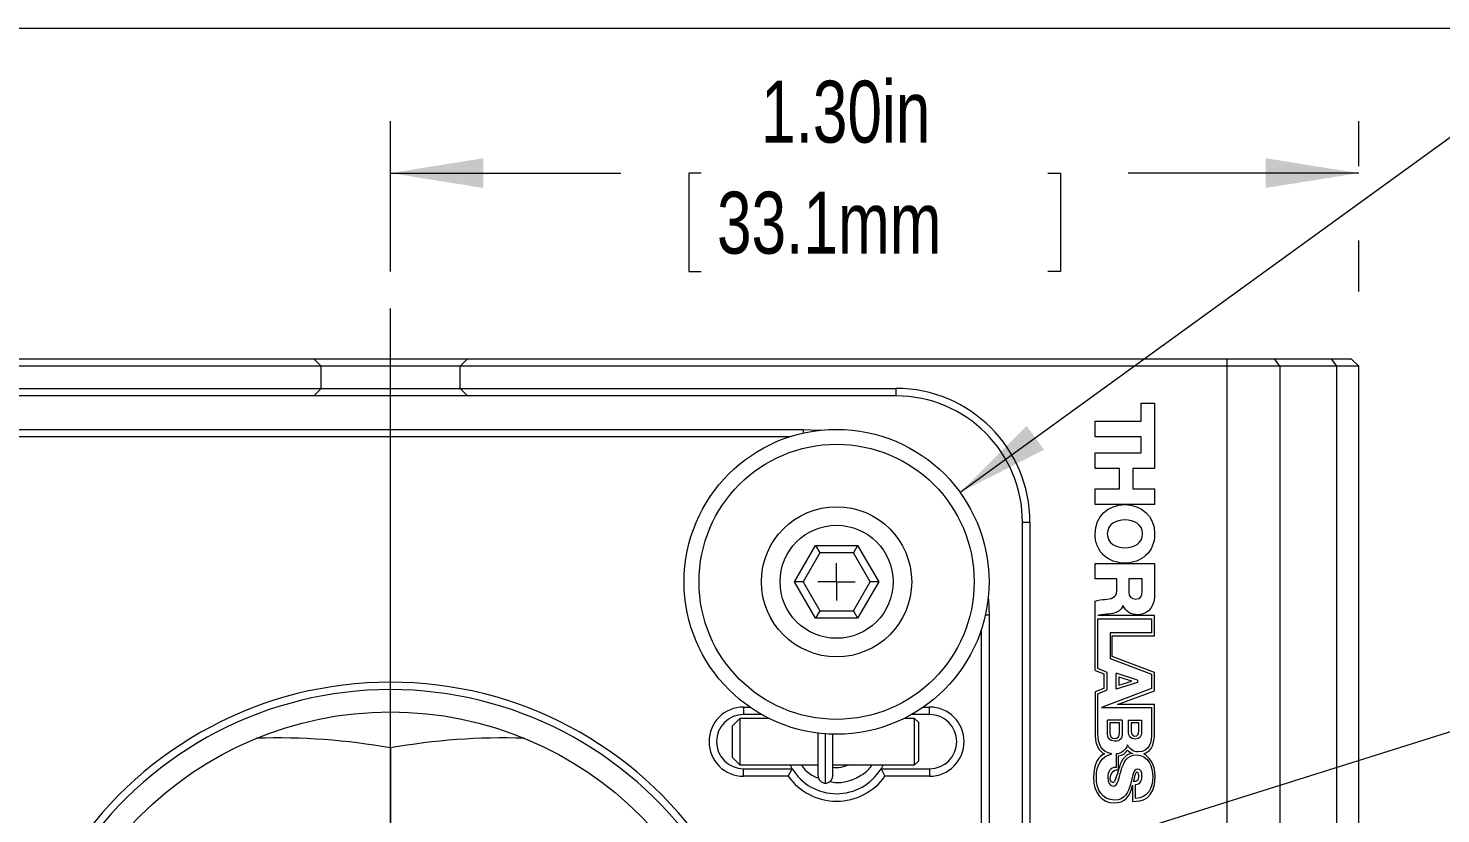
# Model space of a CAD drawing. Header units: inches. Extents: x 0.1 to 10.9, y 0 to 8.5.
# Drawn here: x 2.547 to 4.446, y 7.394 to 8.451 of the extents above; entities that cross this region are included whole.
import ezdxf

# ---------------------------------------------------------------- set-up
doc = ezdxf.new("R2010")
doc.units = ezdxf.units.IN
doc.header["$MEASUREMENT"] = 0
doc.styles.add('SLDTEXTSTYLE0', font='TXT', dxfattribs={"width": 0.75})
doc.dimstyles.new('SLDDIMSTYLE0', dxfattribs={"dimtxt": 0.083333, "dimasz": 0.125, "dimexe": 0, "dimexo": 0.0625, "dimgap": 0.020833, "dimtad": 0, "dimtih": 1, "dimtoh": 1, "dimrnd": 1e-09, "dimzin": 4, "dimdsep": 46, "dimtxsty": 'SLDTEXTSTYLE0', "dimsah": 1, "dimcen": 0.09, "dimadec": 0, "dimazin": 1, "dimtfac": 1, "dimtofl": 0, "dimtmove": 0, "dimatfit": 3, "dimfxl": 1, "dimfrac": 2, "dimtolj": 1, "dimtzin": 12, "dimarcsym": 0})
doc.dimstyles.new('SLDDIMSTYLE1', dxfattribs={"dimtxt": 0.083333, "dimasz": 0.125, "dimexe": 0, "dimexo": 0.0625, "dimgap": 0.020833, "dimtad": 0, "dimtih": 1, "dimtoh": 1, "dimrnd": 1e-09, "dimzin": 12, "dimdsep": 46, "dimtxsty": 'SLDTEXTSTYLE0', "dimsah": 1, "dimcen": 0, "dimadec": 0, "dimazin": 3, "dimtfac": 1, "dimtofl": 0, "dimtmove": 0, "dimatfit": 3, "dimfxl": 1, "dimfrac": 2, "dimtolj": 1, "dimtzin": 12, "dimarcsym": 0})
doc.dimstyles.new('SLDDIMSTYLE3', dxfattribs={"dimtxt": 0.083333, "dimasz": 0.125, "dimexe": 0, "dimexo": 0.0625, "dimgap": 0.020833, "dimtad": 0, "dimtih": 1, "dimtoh": 1, "dimrnd": 1e-09, "dimzin": 12, "dimdsep": 46, "dimtxsty": 'SLDTEXTSTYLE0', "dimsah": 1, "dimcen": 0, "dimadec": 0, "dimazin": 3, "dimtfac": 1, "dimtofl": 0, "dimtmove": 0, "dimatfit": 3, "dimfxl": 1, "dimfrac": 2, "dimtolj": 1, "dimtzin": 12, "dimarcsym": 0})

# ---------------------------------------------------------------- blocks, each defined once
blk = doc.blocks.new('_D_1')
at = {"color": 8, "linetype": 'Continuous', "lineweight": 0}
for p, q in [((3.8, 7.8265), (4.5172, 8.3464)), ((4.5172, 8.3464), (4.6672, 8.3464))]:
    blk.add_line(p, q, dxfattribs=at)
blk.add_solid([(3.8, 7.8265), (3.913, 7.8837), (3.8895, 7.916)], dxfattribs=at)
at = {"color": 8, "linetype": 'Continuous', "lineweight": 0, "attachment_point": 1, "style": 'SLDTEXTSTYLE0'}
for s, insert, char_height in [('3/16-100', (4.6985, 8.3875), 0.08333), ('FINE ADJUSTMENT SCREW', (4.6985, 8.2551), 0.083333), ('WITH REMOVABLE KNOB', (4.6985, 8.1227), 0.083333), ('5/64in [2.0mm] HEX', (4.6985, 7.9903), 0.083333), ('2 PLACES', (4.6985, 7.8579), 0.08333)]:
    blk.add_mtext(s, dxfattribs=dict(at, insert=insert, char_height=char_height))
blk = doc.blocks.new('_D_4')
at = {"color": 8, "linetype": 'Continuous', "lineweight": 0}
for p, q in [((3.5157, 7.2079), (4.6111, 7.5528)), ((4.6111, 7.5528), (4.7611, 7.5528))]:
    blk.add_line(p, q, dxfattribs=at)
blk.add_solid([(3.5157, 7.2079), (3.6409, 7.2263), (3.6289, 7.2645)], dxfattribs=at)
at = {"color": 8, "linetype": 'Continuous', "lineweight": 0, "attachment_point": 1, "style": 'SLDTEXTSTYLE0'}
for s, insert, char_height in [('1.00in [', (5.4397, 7.594), 0.08333), ('25.0mm] OPTICS', (5.9406, 7.594), 0.083333), ('ACCEPTS', (4.7923, 7.594), 0.08333), ('%%c', (5.3139, 7.594), 0.08333), ('%%c', (5.8149, 7.594), 0.08333), ('%%c', (4.7923, 7.4616), 0.08333), ('0.95in [', (4.9181, 7.4616), 0.08333), ('%%c', (5.2933, 7.4616), 0.08333), ('24.1mm] THRU TO CENTER', (5.419, 7.4616), 0.083333)]:
    blk.add_mtext(s, dxfattribs=dict(at, insert=insert, char_height=char_height))
blk = doc.blocks.new('_D_5')
at = {"color": 8, "linetype": 'Continuous', "lineweight": 0}
for p, q in [((3.034, 8.1235), (3.034, 8.3258)), ((4.3361, 8.2651), (4.3361, 8.3258)), ((3.034, 8.2558), (3.3441, 8.2558)), ((3.4521, 8.2558), (3.4352, 8.2558)), ((3.4352, 8.2558), (3.4352, 8.1234)), ((3.9181, 8.2558), (3.935, 8.2558)), ((3.935, 8.2558), (3.935, 8.1234)), ((4.3361, 8.2558), (4.026, 8.2558)), ((4.3361, 8.0964), (4.3361, 8.1651)), ((3.4352, 8.1234), (3.4521, 8.1234)), ((3.935, 8.1234), (3.9181, 8.1234))]:
    blk.add_line(p, q, dxfattribs=at)
for points in [[(3.034, 8.2558), (3.159, 8.2358), (3.159, 8.2758)], [(4.3361, 8.2558), (4.2111, 8.2758), (4.2111, 8.2358)]]:
    blk.add_solid(points, dxfattribs=at)
at = {"color": 8, "linetype": 'Continuous', "lineweight": 0, "char_height": 0.08333, "attachment_point": 1, "style": 'SLDTEXTSTYLE0'}
for s, insert in [('1.30in', (3.5324, 8.3801)), ('33.1mm', (3.4732, 8.2308))]:
    blk.add_mtext(s, dxfattribs=dict(at, insert=insert))
blk = doc.blocks.new('SW_CENTERMARKSYMBOL_0')
at = {"color": 0, "linetype": 'Continuous', "lineweight": 0}
blk.add_line((0, 0.2), (0, 1.0173), dxfattribs=at)
blk = doc.blocks.new('SW_CENTERMARKSYMBOL_1')
at = {"color": 0, "linetype": 'Continuous', "lineweight": 0}
for q in [(0, 0.025), (-0.025, 0), (0, -0.025), (0.025, 0)]:
    blk.add_line((0, 0), q, dxfattribs=at)

msp = doc.modelspace()

# ---------------------------------------------------------------- linework, layer by layer
at = {"color": 7, "linetype": 'Continuous', "lineweight": 0}
for p, q in [((0.0622, 8.4506), (10.9445, 8.4506)), ((1.9087, 8.0062), (2.931, 8.0062)), ((2.931, 8.0062), (2.941, 7.9962)), ((2.931, 8.0062), (3.1378, 8.0062)), ((3.1278, 7.9962), (3.1378, 8.0062)), ((3.1378, 8.0062), (4.1593, 8.0062)), ((4.1593, 7.9962), (4.1593, 8.0062)), ((4.1593, 8.0062), (4.223, 8.0062)), ((4.23, 7.9962), (4.223, 8.0062)), ((4.223, 8.0062), (4.2997, 8.0062)), ((4.3068, 7.9962), (4.2997, 8.0062)), ((4.2997, 8.0062), (4.3261, 8.0062)), ((4.3361, 7.9962), (4.3261, 8.0062)), ((2.941, 7.9962), (1.9087, 7.9962)), ((2.941, 7.9662), (2.941, 7.9962)), ((3.1278, 7.9962), (2.941, 7.9962)), ((3.1278, 7.9662), (3.1278, 7.9962)), ((4.1593, 7.9962), (3.1278, 7.9962)), ((4.1593, 6.1162), (4.1593, 7.9962)), ((4.23, 7.9962), (4.1593, 7.9962)), ((4.23, 7.9962), (4.23, 6.1162)), ((4.3068, 7.9962), (4.23, 7.9962)), ((4.3068, 6.1162), (4.3068, 7.9962)), ((4.3361, 7.9962), (4.3068, 7.9962)), ((4.3361, 6.1162), (4.3361, 7.9962)), ((2.354, 7.9662), (2.941, 7.9662)), ((2.941, 7.9662), (2.931, 7.9562)), ((2.941, 7.9662), (3.1278, 7.9662)), ((3.1278, 7.9662), (3.714, 7.9662)), ((3.1378, 7.9562), (3.1278, 7.9662)), ((3.714, 7.9562), (3.714, 7.9662)), ((2.931, 7.9562), (2.354, 7.9562)), ((3.1378, 7.9562), (2.931, 7.9562)), ((3.714, 7.9562), (3.1378, 7.9562)), ((4.0437, 7.9462), (4.0617, 7.9462)), ((4.0437, 7.9222), (4.0437, 7.9462)), ((4.0617, 7.9462), (4.0617, 7.8587)), ((3.9817, 7.9222), (4.0437, 7.9222)), ((3.9817, 7.9013), (3.9817, 7.9222)), ((2.479, 7.9112), (3.589, 7.9112)), ((3.5708, 7.9012), (2.479, 7.9012)), ((4.0437, 7.9013), (3.9817, 7.9013)), ((4.0437, 7.8796), (4.0437, 7.9013)), ((3.9817, 7.8796), (4.0437, 7.8796)), ((3.9817, 7.8587), (3.9817, 7.8796)), ((4.0146, 7.8587), (3.9817, 7.8587)), ((4.0146, 7.8311), (4.0146, 7.8587)), ((4.0325, 7.8587), (4.0325, 7.8311)), ((4.0617, 7.8587), (4.0325, 7.8587)), ((3.9817, 7.8311), (4.0146, 7.8311)), ((3.9817, 7.8102), (3.9817, 7.8311)), ((4.0325, 7.8311), (4.0617, 7.8311)), ((4.0617, 7.8311), (4.0617, 7.8102)), ((4.0617, 7.8102), (3.9817, 7.8102)), ((3.884, 7.7862), (3.894, 7.7862)), ((3.884, 6.3262), (3.884, 7.7862)), ((3.894, 7.7862), (3.894, 6.3262)), ((3.5774, 7.7062), (3.6057, 7.7552)), ((3.6057, 7.7552), (3.6623, 7.7552)), ((3.6057, 7.7552), (3.6115, 7.7452)), ((3.6623, 7.7552), (3.6566, 7.7452)), ((3.6623, 7.7552), (3.6907, 7.7062)), ((3.6115, 7.7452), (3.5889, 7.7062)), ((3.6566, 7.7452), (3.6115, 7.7452)), ((3.6791, 7.7062), (3.6566, 7.7452)), ((3.9817, 7.731), (4.0617, 7.731)), ((3.9817, 7.7101), (3.9817, 7.731)), ((4.0617, 7.731), (4.0617, 7.6901)), ((3.6057, 7.6571), (3.5774, 7.7062)), ((3.5889, 7.7062), (3.5774, 7.7062)), ((3.5889, 7.7062), (3.6115, 7.6671)), ((3.6566, 7.6671), (3.6791, 7.7062)), ((3.6907, 7.7062), (3.6623, 7.6571)), ((3.6907, 7.7062), (3.6791, 7.7062)), ((4.0108, 7.7101), (3.9817, 7.7101)), ((4.0108, 7.6942), (4.0108, 7.7101)), ((4.027, 7.7101), (4.027, 7.6925)), ((4.0451, 7.7101), (4.027, 7.7101)), ((4.0451, 7.6934), (4.0451, 7.7101)), ((3.9817, 7.5869), (3.9817, 7.6802)), ((4.0191, 7.6745), (4.0189, 7.6745)), ((3.6115, 7.6671), (3.6057, 7.6571)), ((3.6623, 7.6571), (3.6057, 7.6571)), ((3.6115, 7.6671), (3.6566, 7.6671)), ((3.6566, 7.6671), (3.6623, 7.6571)), ((3.839, 7.6612), (3.839, 6.4512)), ((4.0617, 7.6607), (3.9854, 7.6607)), ((3.9855, 7.5897), (3.9855, 7.6565)), ((3.9855, 7.6565), (4.0577, 7.6565)), ((4.0577, 7.6565), (4.0577, 7.6377)), ((4.0617, 7.6335), (4.0617, 7.6607)), ((3.829, 6.4512), (3.829, 7.6429)), ((4.0577, 7.6377), (4.0018, 7.6377)), ((4.0018, 7.6377), (4.0018, 7.603)), ((4.0047, 7.6058), (4.0047, 7.6335)), ((4.0047, 7.6335), (4.0617, 7.6335)), ((4.0018, 7.603), (4.0577, 7.582)), ((4.0617, 7.5843), (4.0047, 7.6058)), ((3.9817, 7.5869), (3.9935, 7.5822)), ((3.9977, 7.5842), (3.9855, 7.5897)), ((3.9935, 7.5822), (3.9935, 7.5628)), ((3.9977, 7.5608), (3.9977, 7.5842)), ((4.0387, 7.5737), (4.0098, 7.5832)), ((4.0098, 7.5617), (4.0098, 7.5832)), ((4.0577, 7.582), (4.0577, 7.5628)), ((4.0617, 7.5596), (4.0617, 7.5843)), ((3.9935, 7.5628), (3.9817, 7.5582)), ((3.9854, 7.5555), (3.9977, 7.5608)), ((4.0577, 7.5628), (3.9904, 7.5373)), ((4.0387, 7.5708), (4.0098, 7.5617)), ((4.0136, 7.5781), (4.0136, 7.567)), ((4.0311, 7.5725), (4.0136, 7.5781)), ((4.0136, 7.567), (4.0311, 7.5725)), ((4.0387, 7.5737), (4.0387, 7.5708)), ((3.9817, 7.5582), (3.9817, 7.4985)), ((3.9854, 7.5026), (3.9854, 7.5555)), ((4.0118, 7.5411), (4.0617, 7.5596)), ((4.0617, 7.5411), (4.0118, 7.5411)), ((4.0617, 7.5058), (4.0617, 7.5411)), ((3.504, 7.5224), (3.494, 7.5124)), ((3.5431, 7.5224), (3.504, 7.5224)), ((3.504, 7.5224), (3.504, 7.4599)), ((3.509, 7.5377), (3.5173, 7.5377)), ((3.509, 7.5377), (3.509, 7.5277)), ((3.5332, 7.5277), (3.509, 7.5277)), ((3.739, 7.5224), (3.7249, 7.5224)), ((3.759, 7.5277), (3.7348, 7.5277)), ((3.744, 7.5174), (3.739, 7.5224)), ((3.739, 7.4599), (3.739, 7.5224)), ((3.7508, 7.5377), (3.759, 7.5377)), ((3.759, 7.5277), (3.759, 7.5377)), ((3.9904, 7.5373), (4.0577, 7.5373)), ((4.0577, 7.5373), (4.0577, 7.5035)), ((3.494, 7.4699), (3.494, 7.5124)), ((3.744, 7.5174), (3.744, 7.4649)), ((4.0182, 7.5202), (3.9981, 7.5202)), ((3.9981, 7.5016), (3.9981, 7.5202)), ((4.0015, 7.5166), (4.0015, 7.5026)), ((4.0145, 7.5166), (4.0015, 7.5166)), ((4.0145, 7.5026), (4.0145, 7.5166)), ((4.0182, 7.5202), (4.0182, 7.5016)), ((4.0266, 7.5202), (4.0441, 7.5202)), ((4.0266, 7.5034), (4.0266, 7.5202)), ((4.0302, 7.5165), (4.0302, 7.5048)), ((4.0403, 7.5165), (4.0302, 7.5165)), ((4.0403, 7.5048), (4.0403, 7.5165)), ((4.0441, 7.5202), (4.0441, 7.5034)), ((3.034, 7.4826), (3.034, 6.6297)), ((3.494, 7.4699), (3.504, 7.4599)), ((3.739, 7.4599), (3.744, 7.4649)), ((4.0099, 7.4746), (4.0099, 7.4566)), ((4.0133, 7.4539), (4.0133, 7.4721)), ((3.504, 7.4599), (3.609, 7.4599)), ((3.509, 7.4447), (3.509, 7.4547)), ((3.509, 7.4547), (3.5743, 7.4547)), ((3.5689, 7.4447), (3.5743, 7.4547)), ((3.5743, 7.4547), (3.5714, 7.4599)), ((3.629, 7.4599), (3.739, 7.4599)), ((3.6967, 7.4599), (3.6938, 7.4547)), ((3.6938, 7.4547), (3.6991, 7.4447)), ((3.6938, 7.4547), (3.759, 7.4547)), ((3.759, 7.4547), (3.759, 7.4447)), ((4.0143, 7.4574), (4.0133, 7.4539)), ((3.5689, 7.4447), (3.509, 7.4447)), ((3.759, 7.4447), (3.6991, 7.4447)), ((4.0319, 7.4323), (4.0321, 7.4328)), ((4.0321, 7.4328), (4.0321, 7.4108)), ((4.036, 7.4148), (4.036, 7.4337))]:
    msp.add_line(p, q, dxfattribs=at)
at = {"color": 8, "linetype": 'Continuous', "lineweight": 0}
for p, q in [((3.589, 7.9112), (3.589, 7.9062)), ((3.839, 7.6612), (3.834, 7.6612))]:
    msp.add_line(p, q, dxfattribs=at)
at = {"color": 7, "linetype": 'Continuous', "lineweight": 0, "flags": 128}
for points in [[(3.589, 7.9112), (3.6097, 7.9103), (3.6126, 7.9101)], [(3.8379, 7.6848), (3.8382, 7.6818), (3.839, 7.6612)]]:
    msp.add_lwpolyline(points, dxfattribs=at)
at = {"color": 7, "linetype": 'Continuous', "lineweight": 0}
for centre, radius in [((3.634, 7.7062), 0.205), ((3.634, 7.7062), 0.185), ((3.634, 7.7062), 0.101), ((3.634, 7.7062), 0.076), ((3.034, 7.0562), 0.475)]:
    msp.add_circle(centre, radius, dxfattribs=at)
for centre, radius, start, end in [((3.714, 7.7862), 0.18, 0, 90), ((3.714, 7.7862), 0.17, 0, 90), ((3.034, 7.0562), 0.515, 34.1448, 145.8552), ((3.034, 7.0562), 0.505, 35.0244, 144.9756), ((3.509, 7.4912), 0.0465, 90, 270), ((3.509, 7.4912), 0.0365, 90, 270), ((3.759, 7.4912), 0.0465, 270, 90), ((3.759, 7.4912), 0.0365, 270, 90), ((3.634, 7.4912), 0.07, 211.4281, 328.5719), ((3.634, 7.4912), 0.08, 215.5385, 324.4615)]:
    msp.add_arc(centre, radius, start, end, dxfattribs=at)
for centre, major_axis, start_param, end_param in [((2.8808, 7.0562), (-0.6223, 0), 4.463591, 4.755354), ((3.1872, 7.0562), (0.6223, 0), 1.527831, 1.819594)]:
    msp.add_ellipse(centre, major_axis=major_axis, ratio=0.707107, start_param=start_param, end_param=end_param, dxfattribs=at)
for points in [[(3.9817, 7.7706), (3.9817, 7.7953), (3.9993, 7.8094), (4.0217, 7.8101)], [(4.0217, 7.8101), (4.0441, 7.8094), (4.0616, 7.7953), (4.0617, 7.7707)], [(4.0218, 7.7894), (4.0099, 7.7894), (3.998, 7.7842), (3.998, 7.7707)], [(4.0455, 7.7707), (4.0455, 7.7842), (4.0336, 7.7894), (4.0218, 7.7894)], [(3.998, 7.7707), (3.998, 7.7572), (4.0099, 7.752), (4.0218, 7.752)], [(4.0617, 7.7707), (4.0617, 7.7459), (4.0439, 7.7316), (4.0213, 7.7311)], [(4.0218, 7.752), (4.0336, 7.752), (4.0455, 7.7572), (4.0455, 7.7707)], [(3.9944, 7.6825), (4.0025, 7.6831), (4.0108, 7.6844), (4.0108, 7.6942)], [(4.0364, 7.6829), (4.0424, 7.6829), (4.0451, 7.6876), (4.0451, 7.6934)], [(3.9817, 7.6802), (3.9844, 7.6819), (3.9922, 7.6823), (3.9944, 7.6825)], [(4.0189, 7.6745), (4.0169, 7.666), (4.0073, 7.6635), (3.9997, 7.6628)], [(4.0392, 7.6619), (4.0305, 7.6619), (4.0223, 7.6661), (4.0191, 7.6745)], [(4.027, 7.6925), (4.027, 7.6862), (4.0304, 7.6829), (4.0364, 7.6829)], [(4.0617, 7.6901), (4.0617, 7.6759), (4.0553, 7.6619), (4.0392, 7.6619)], [(3.9997, 7.6628), (3.9972, 7.6626), (3.9901, 7.6621), (3.9854, 7.6607)], [(4.0353, 7.4946), (4.0288, 7.4946), (4.0266, 7.4997), (4.0266, 7.5034)], [(4.0302, 7.5048), (4.0302, 7.5022), (4.0314, 7.4986), (4.0352, 7.4986)], [(4.0352, 7.4986), (4.039, 7.4986), (4.0403, 7.5016), (4.0403, 7.5048)], [(4.0441, 7.5034), (4.0441, 7.4989), (4.0419, 7.4946), (4.0353, 7.4946)], [(4.0577, 7.5035), (4.0579, 7.4911), (4.0547, 7.4774), (4.0397, 7.4774)], [(4.0472, 7.4747), (4.0536, 7.4781), (4.0617, 7.4801), (4.0617, 7.5058)], [(3.9817, 7.4985), (3.9819, 7.4878), (3.9869, 7.4779), (3.9943, 7.4748)], [(4.004, 7.4748), (3.9902, 7.4767), (3.9854, 7.4885), (3.9854, 7.5026)], [(4.0081, 7.4917), (4.0006, 7.4917), (3.9981, 7.4974), (3.9981, 7.5016)], [(4.0015, 7.5026), (4.0015, 7.4995), (4.0031, 7.4953), (4.008, 7.4953)], [(4.008, 7.4953), (4.0129, 7.4953), (4.0145, 7.4988), (4.0145, 7.5026)], [(4.0182, 7.5016), (4.0182, 7.4965), (4.0157, 7.4917), (4.0081, 7.4917)], [(4.0251, 7.4869), (4.0231, 7.4798), (4.0172, 7.4752), (4.0099, 7.4746)], [(4.0397, 7.4774), (4.0332, 7.4774), (4.028, 7.4813), (4.0251, 7.4869)], [(3.9943, 7.4748), (3.9869, 7.472), (3.9794, 7.462), (3.9794, 7.4426)], [(3.9833, 7.444), (3.9833, 7.4587), (3.9899, 7.4719), (4.004, 7.4748)], [(4.0133, 7.4721), (4.0187, 7.4721), (4.0235, 7.4768), (4.0254, 7.4798)], [(4.0319, 7.4753), (4.0235, 7.4753), (4.017, 7.4674), (4.0143, 7.4574)], [(4.0166, 7.4521), (4.0195, 7.4624), (4.0241, 7.4733), (4.0373, 7.4733)], [(4.0254, 7.4798), (4.0272, 7.4783), (4.0289, 7.4761), (4.0319, 7.4753)], [(4.0373, 7.4733), (4.0531, 7.4733), (4.0592, 7.4574), (4.0592, 7.4438)], [(4.0624, 7.4441), (4.0624, 7.4622), (4.0536, 7.4711), (4.0472, 7.4747)], [(4.0099, 7.4566), (4.0014, 7.4562), (3.9987, 7.4509), (3.9987, 7.4429)], [(4.0057, 7.4361), (4.0021, 7.437), (4.0011, 7.4395), (4.003, 7.4463)], [(4.003, 7.4463), (4.0049, 7.4533), (4.0088, 7.4534), (4.0131, 7.4534)], [(4.0131, 7.4534), (4.0106, 7.4445), (4.0075, 7.4356), (4.0057, 7.4361)], [(4.0061, 7.4314), (4.0124, 7.4314), (4.0136, 7.4417), (4.0166, 7.4521)], [(4.0386, 7.4544), (4.033, 7.4544), (4.032, 7.444), (4.0291, 7.4335)], [(4.0333, 7.4376), (4.0358, 7.4477), (4.0363, 7.4504), (4.0384, 7.4504)], [(4.0384, 7.4504), (4.0393, 7.4504), (4.04, 7.446), (4.0399, 7.4439)], [(4.0447, 7.4453), (4.0447, 7.4494), (4.0433, 7.4544), (4.0386, 7.4544)], [(3.9794, 7.4426), (3.9794, 7.4232), (3.9912, 7.4088), (4.0067, 7.4088)], [(4.0083, 7.4125), (3.99, 7.4125), (3.9833, 7.4281), (3.9833, 7.444)], [(3.9987, 7.4429), (3.9987, 7.4372), (4.0007, 7.4314), (4.0061, 7.4314)], [(4.0067, 7.4088), (4.0225, 7.4088), (4.0281, 7.4178), (4.0319, 7.4323)], [(4.0291, 7.4335), (4.0261, 7.423), (4.0213, 7.4125), (4.0083, 7.4125)], [(4.0321, 7.4108), (4.0438, 7.4108), (4.0624, 7.4131), (4.0624, 7.4441)], [(4.0363, 7.4378), (4.0353, 7.4376), (4.0346, 7.4376), (4.0333, 7.4376)], [(4.036, 7.4337), (4.0426, 7.4334), (4.0447, 7.4396), (4.0447, 7.4453)], [(4.0592, 7.4438), (4.0592, 7.4294), (4.0523, 7.4149), (4.036, 7.4148)], [(4.0399, 7.4439), (4.0398, 7.4396), (4.0389, 7.4382), (4.0363, 7.4378)]]:
    msp.add_open_spline(points, degree=3, dxfattribs=at)
for points, knots in [([(4.0213, 7.7311), (4.02, 7.7312), (4.0174, 7.7313), (4.0135, 7.7319), (4.0097, 7.7328), (4.0048, 7.7344), (3.9989, 7.7372), (3.9927, 7.742), (3.9877, 7.748), (3.9842, 7.755), (3.982, 7.7626), (3.9818, 7.7679), (3.9817, 7.7706)], [0, 0, 0, 0, 0.0642809, 0.1270133, 0.1885903, 0.2494273, 0.3757265, 0.4987927, 0.6225352, 0.7482364, 0.8703642, 1, 1, 1, 1]), ([(3.609, 7.5035), (3.609, 7.5025), (3.609, 7.4982), (3.609, 7.492), (3.609, 7.4851), (3.609, 7.4793), (3.609, 7.4726), (3.609, 7.4648), (3.609, 7.4568), (3.609, 7.4495), (3.609, 7.4461), (3.609, 7.4451), (3.609, 7.4453), (3.609, 7.4453)], [0, 0, 0, 0, 0.035576, 0.149831, 0.210297, 0.274496, 0.357041, 0.461496, 0.587817, 0.735996, 0.905893, 0.999268, 1, 1, 1, 1]), ([(3.629, 7.446), (3.629, 7.4458), (3.629, 7.4454), (3.629, 7.4497), (3.629, 7.4567), (3.629, 7.4648), (3.629, 7.4726), (3.629, 7.4793), (3.629, 7.4851), (3.629, 7.492), (3.629, 7.4974), (3.629, 7.501), (3.629, 7.5014)], [0, 0, 0, 0, 0.098872, 0.27261, 0.42414, 0.553318, 0.660135, 0.744547, 0.810198, 0.872031, 0.98887, 1, 1, 1, 1]), ([(3.5865, 7.4599), (3.5869, 7.4593), (3.5903, 7.4536), (3.5983, 7.4469), (3.6068, 7.4433), (3.6099, 7.442)], [0, 0, 0, 0, 0.072325, 0.660391, 1, 1, 1, 1]), ([(3.609, 7.446), (3.6091, 7.4451), (3.6092, 7.4434), (3.6101, 7.4411), (3.6114, 7.4391), (3.6134, 7.4371), (3.6161, 7.4356), (3.6181, 7.4354), (3.619, 7.4353)], [0, 0, 0, 0, 0.148535, 0.294093, 0.433522, 0.564762, 0.799013, 1, 1, 1, 1]), ([(3.619, 7.4353), (3.62, 7.4354), (3.622, 7.4356), (3.6247, 7.4371), (3.6266, 7.4391), (3.6279, 7.4411), (3.6288, 7.4434), (3.629, 7.4451), (3.629, 7.446)], [0, 0, 0, 0, 0.200983, 0.435301, 0.566609, 0.70609, 0.851624, 1, 1, 1, 1]), ([(3.6249, 7.4375), (3.6278, 7.4369), (3.6364, 7.4353), (3.6512, 7.4379), (3.667, 7.4453), (3.6775, 7.4533), (3.681, 7.4591), (3.6814, 7.4599)], [0, 0, 0, 0, 0.138933, 0.406078, 0.682725, 0.957108, 1, 1, 1, 1]), ([(3.6508, 7.4599), (3.6473, 7.4587), (3.6402, 7.4562), (3.6322, 7.4555), (3.6286, 7.4566), (3.6285, 7.4566)], [0, 0, 0, 0, 0.50143, 0.994982, 1, 1, 1, 1])]:
    msp.add_open_spline(points, degree=3, knots=knots, dxfattribs=at)
at = {"color": 8, "linetype": 'Continuous', "lineweight": 0}
msp.add_open_spline([(3.619, 7.4357), (3.619, 7.4355), (3.619, 7.435), (3.619, 7.4373), (3.619, 7.4423), (3.619, 7.4502), (3.619, 7.4603), (3.619, 7.4722), (3.619, 7.4852), (3.619, 7.4956), (3.619, 7.5012), (3.619, 7.5024)], degree=3, knots=[0, 0, 0, 0, 0.04528, 0.176617, 0.307988, 0.439407, 0.570797, 0.702215, 0.833659, 0.965125, 1, 1, 1, 1], dxfattribs=at)

# ---------------------------------------------------------------- block references
for name, p in [('SW_CENTERMARKSYMBOL_0', (3.034, 7.0562)), ('SW_CENTERMARKSYMBOL_1', (3.634, 7.7062))]:
    msp.add_blockref(name, p, dxfattribs=at)

# ---------------------------------------------------------------- dimensions: what is measured, and where the dimension line sits
dim = msp.add_linear_dim(base=(4.3361, 8.2558), p1=(3.034, 8.0735), p2=(4.3361, 7.9962), dimstyle='SLDDIMSTYLE0', dxfattribs=at)
dim.commit()
dim.dimension.update_dxf_attribs({"geometry": '_D_5', "text_midpoint": (3.6851, 8.2558), "dimtype": 160})
dim = msp.add_diameter_dim_2p(p1=(3.468, 7.5859), p2=(3.8, 7.8265), text='3/16-100\\PFINE ADJUSTMENT SCREW\\PWITH REMOVABLE KNOB\\P5/64in [2.0mm] HEX\\P2 PLACES', dimstyle='SLDDIMSTYLE1', override={"dimpost": '<>'}, dxfattribs=at)
dim.commit()
dim.dimension.update_dxf_attribs({"geometry": '_D_1', "text_midpoint": (5.3719, 8.3464), "dimtype": 163})
dim = msp.add_radius_dim(center=(3.034, 7.0562), mpoint=(3.5157, 7.2079), text='ACCEPTS %%c1.00in [%%c25.0mm] OPTICS\\P%%c0.95in [%%c24.1mm] THRU TO CENTER  ', dimstyle='SLDDIMSTYLE3', dxfattribs=at)
dim.commit()
dim.dimension.update_dxf_attribs({"geometry": '_D_4', "text_midpoint": (5.8208, 7.5528), "dimtype": 164})

doc.saveas('drawing.dxf')
